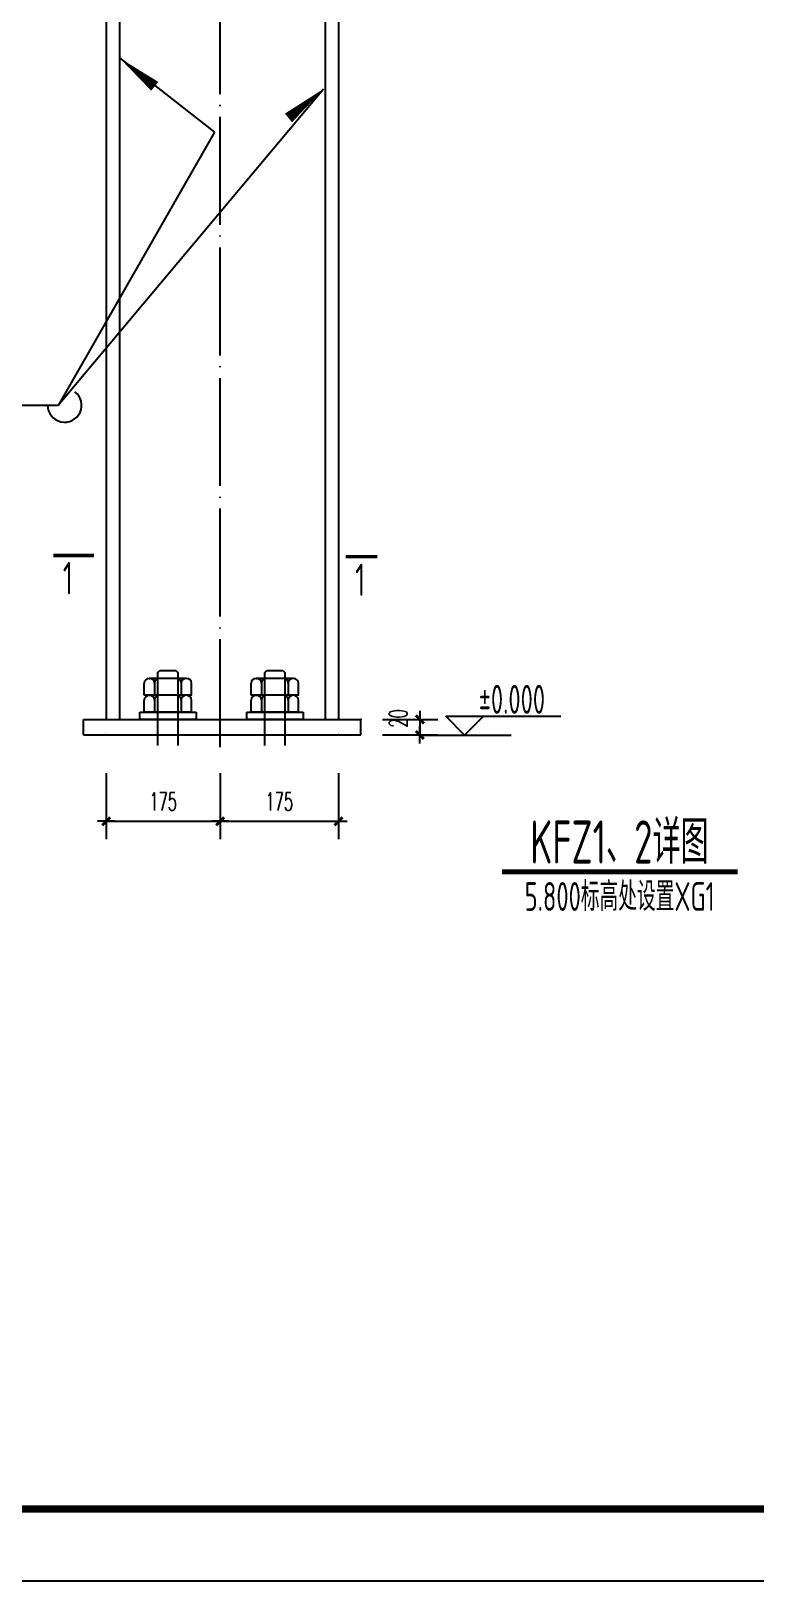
# Model space of a CAD drawing. Extents: x 14207793 to 14719554, y -1675802 to -1228715.
# Drawn here: x 14556190 to 14566250, y -1588998 to -1567457 of the extents above; entities that cross this region are included whole.
import ezdxf

# ---------------------------------------------------------------- set-up
doc = ezdxf.new("R2010")
doc.units = 0
doc.header["$LTSCALE"] = 500
doc.header["$MEASUREMENT"] = 0
doc.linetypes.add('DOTE', pattern=[2.42, 2, -0.2, 0.02, -0.2])
doc.layers.get('0').update_dxf_attribs({"linetype": 'CONTINUOUS'})
doc.layers.get('DEFPOINTS').update_dxf_attribs({"color": 140, "linetype": 'CONTINUOUS'})
for name, color, linetype in [('03', 5, 'CONTINUOUS'), ('06', 9, 'CONTINUOUS'), ('08', 3, 'CONTINUOUS'), ('11', 7, 'CONTINUOUS'), ('14', 2, 'CONTINUOUS'), ('AXIS', 3, 'CONTINUOUS'), ('DIM_SYMB', 3, 'CONTINUOUS'), ('DOTE', 8, 'DOTE'), ('PUB_TITLE', 4, 'CONTINUOUS'), ('水平标注', 2, 'CONTINUOUS')]:
    doc.layers.add(name, color=color, linetype=linetype)
doc.styles.add('DIM_FONT', font='SIMPLEX.shx', dxfattribs={"width": 0.6})
doc.styles.add('TSSD_REIN', font='Tssdeng.shx', dxfattribs={"width": 0.65, "bigfont": 'hztxt.shx'})
doc.dimstyles.new('DIMN$0', dxfattribs={"dimtxt": 250, "dimasz": 0.8, "dimexe": 250, "dimexo": 300, "dimgap": 150, "dimtad": 1, "dimdec": 0, "dimzin": 0, "dimdsep": 46, "dimtxsty": 'DIM_FONT', "dimblk": '_DIMX', "dimcen": 0.09, "dimclrt": 7, "dimadec": 0, "dimazin": 0, "dimtfac": 1, "dimtdec": 0, "dimtix": 1, "dimtmove": 2, "dimatfit": 3, "dimldrblk": '_DIMX', "dimfxl": 0, "dimtolj": 1, "dimtzin": 0, "dimarcsym": 0})

# ---------------------------------------------------------------- blocks, each defined once
blk = doc.blocks.new('_DIMX')
blk.add_line((-150, 0), (150, 0))
at = {"const_width": 50}
blk.add_lwpolyline([(-70, -70), (70, 70)], dxfattribs=at)
blk = doc.blocks.new('*D50')
at = {"layer": 'AXIS', "color": 0, "lineweight": -2}
for p, q in [((14557233, -1577771), (14557233, -1578690)), ((14558819, -1577771), (14558819, -1578690)), ((14557234, -1578440), (14558818, -1578440))]:
    blk.add_line(p, q, dxfattribs=at)
at = {"layer": 'DEFPOINTS', "color": 0}
for p in [(14557233, -1577471), (14558819, -1577471), (14558819, -1578440)]:
    blk.add_point(p, dxfattribs=at)
at = {"layer": 'AXIS', "color": 0, "lineweight": -2, "xscale": 0.8, "yscale": 0.8, "zscale": 0.8, "rotation": 180}
blk.add_blockref('_DIMX', (14557233, -1578440), dxfattribs=at)
at = {"layer": 'AXIS', "color": 0, "lineweight": -2, "xscale": 0.8, "yscale": 0.8, "zscale": 0.8}
blk.add_blockref('_DIMX', (14558819, -1578440), dxfattribs=at)
at = {"layer": 'AXIS', "color": 7, "insert": (14558026, -1578165), "char_height": 250, "attachment_point": 5, "style": 'DIM_FONT'}
blk.add_mtext('\\A1;175', dxfattribs=at)
blk = doc.blocks.new('*D51')
at = {"layer": 'AXIS', "color": 0, "lineweight": -2}
for p, q in [((14558819, -1577771), (14558819, -1578690)), ((14560462, -1577771), (14560462, -1578690)), ((14558819, -1578440), (14560461, -1578440))]:
    blk.add_line(p, q, dxfattribs=at)
at = {"layer": 'DEFPOINTS', "color": 0}
for p in [(14558819, -1577471), (14560462, -1577471), (14560462, -1578440)]:
    blk.add_point(p, dxfattribs=at)
at = {"layer": 'AXIS', "color": 0, "lineweight": -2, "xscale": 0.8, "yscale": 0.8, "zscale": 0.8, "rotation": 180}
blk.add_blockref('_DIMX', (14558819, -1578440), dxfattribs=at)
at = {"layer": 'AXIS', "color": 0, "lineweight": -2, "xscale": 0.8, "yscale": 0.8, "zscale": 0.8}
blk.add_blockref('_DIMX', (14560462, -1578440), dxfattribs=at)
at = {"layer": 'AXIS', "color": 7, "insert": (14559640, -1578165), "char_height": 250, "attachment_point": 5, "style": 'DIM_FONT'}
blk.add_mtext('\\A1;175', dxfattribs=at)
blk = doc.blocks.new('*D52')
at = {"layer": 'AXIS', "color": 0, "lineweight": -2}
for p, q in [((14561074, -1577024), (14561843, -1577024)), ((14561593, -1577023), (14561593, -1577022)), ((14561593, -1577024), (14561593, -1577240)), ((14561074, -1577240), (14561843, -1577240)), ((14561593, -1577241), (14561593, -1577242))]:
    blk.add_line(p, q, dxfattribs=at)
at = {"layer": 'DEFPOINTS', "color": 0}
for p in [(14560774, -1577024), (14560774, -1577240), (14561593, -1577240)]:
    blk.add_point(p, dxfattribs=at)
at = {"layer": 'AXIS', "color": 0, "lineweight": -2, "xscale": 0.8, "yscale": 0.8, "zscale": 0.8}
for p, rotation in [((14561593, -1577024), 270), ((14561593, -1577240), 90)]:
    blk.add_blockref('_DIMX', p, dxfattribs=dict(at, rotation=rotation))
at = {"layer": 'AXIS', "color": 7, "insert": (14561293, -1577010), "char_height": 250, "attachment_point": 5, "rotation": 90, "style": 'DIM_FONT'}
blk.add_mtext('\\A1;20', dxfattribs=at)

msp = doc.modelspace()

# ---------------------------------------------------------------- linework, layer by layer
for p, q in [((14562215.23, -1577241.77), (14561952.88, -1576979.42)), ((14561952.88, -1576979.42), (14563552.16, -1576979.42)), ((14562215.23, -1577241.77), (14562477.59, -1576979.42)), ((14561593.17, -1577241.77), (14562862.45, -1577241.77))]:
    msp.add_line(p, q)
at = {"layer": '03'}
for p, q in [((14557950.78, -1576370.75), (14557978.9, -1576342.63)), ((14557978.9, -1576342.63), (14558203.81, -1576342.63)), ((14558203.81, -1576342.63), (14558231.92, -1576370.75)), ((14559437.3, -1576370.75), (14559465.41, -1576342.63)), ((14559465.41, -1576342.63), (14559690.32, -1576342.63)), ((14559690.32, -1576342.63), (14559718.44, -1576370.75)), ((14557950.78, -1577386.05), (14557950.78, -1576370.75)), ((14558231.92, -1576370.75), (14558231.92, -1577386.05)), ((14559437.3, -1577386.05), (14559437.3, -1576370.75)), ((14559718.44, -1576370.75), (14559718.44, -1577386.05))]:
    msp.add_line(p, q, dxfattribs=at)
at = {"layer": '06'}
for p, q in [((14557763.98, -1576688.84), (14557763.98, -1576519.86)), ((14558352.58, -1576453.71), (14557830.13, -1576453.71)), ((14557830.13, -1576453.71), (14557840.03, -1576453.71)), ((14557906.18, -1576519.86), (14557906.18, -1576688.84)), ((14558276.52, -1576519.86), (14558276.52, -1576688.84)), ((14558352.58, -1576453.71), (14558342.67, -1576453.71)), ((14558418.73, -1576688.84), (14558418.73, -1576519.86)), ((14559250.49, -1576688.84), (14559250.49, -1576519.86)), ((14559316.64, -1576453.71), (14559326.55, -1576453.71)), ((14559839.1, -1576453.71), (14559316.64, -1576453.71)), ((14559392.7, -1576519.86), (14559392.7, -1576688.84)), ((14559763.04, -1576519.86), (14559763.04, -1576688.84)), ((14559839.1, -1576453.71), (14559829.19, -1576453.71)), ((14559905.25, -1576688.84), (14559905.25, -1576519.86)), ((14558426.27, -1576688.84), (14557763.98, -1576688.84)), ((14557763.98, -1576921.51), (14557763.98, -1576754.99)), ((14558352.58, -1576688.84), (14557830.13, -1576688.84)), ((14557830.13, -1576688.84), (14557840.03, -1576688.84)), ((14557906.18, -1576754.99), (14557906.18, -1576921.51)), ((14558276.52, -1576754.99), (14558276.52, -1576921.51)), ((14558352.58, -1576688.84), (14558342.67, -1576688.84)), ((14558418.73, -1576921.51), (14558418.73, -1576754.99)), ((14559912.78, -1576688.84), (14559250.49, -1576688.84)), ((14559250.49, -1576921.51), (14559250.49, -1576754.99)), ((14559316.64, -1576688.84), (14559326.55, -1576688.84)), ((14559839.1, -1576688.84), (14559316.64, -1576688.84)), ((14559392.7, -1576754.99), (14559392.7, -1576921.51)), ((14559763.04, -1576754.99), (14559763.04, -1576921.51)), ((14559839.1, -1576688.84), (14559829.19, -1576688.84)), ((14559905.25, -1576921.51), (14559905.25, -1576754.99)), ((14557701.37, -1576921.51), (14558486.05, -1576921.51)), ((14557701.37, -1577023.53), (14557701.37, -1576921.51)), ((14558426.27, -1576921.51), (14557763.98, -1576921.51)), ((14558486.05, -1576921.51), (14558486.05, -1577023.53)), ((14559187.89, -1577023.53), (14559187.89, -1576921.51)), ((14559187.89, -1576921.51), (14559972.57, -1576921.51)), ((14559912.78, -1576921.51), (14559250.49, -1576921.51)), ((14559972.57, -1576921.51), (14559972.57, -1577023.53)), ((14558486.05, -1577023.53), (14557701.37, -1577023.53)), ((14559972.57, -1577023.53), (14559187.89, -1577023.53))]:
    msp.add_line(p, q, dxfattribs=at)
for centre, start, end in [((14557830.13, -1576519.86), 90, 180), ((14557840.03, -1576519.86), 0, 90), ((14557972.33, -1576519.86), 90, 180), ((14558210.37, -1576519.86), 0, 90), ((14558342.67, -1576519.86), 90, 180), ((14558352.58, -1576519.86), 0, 90), ((14559316.64, -1576519.86), 90, 180), ((14559326.55, -1576519.86), 0, 90), ((14559458.85, -1576519.86), 90, 180), ((14559696.89, -1576519.86), 0, 90), ((14559829.19, -1576519.86), 90, 180), ((14559839.1, -1576519.86), 0, 90), ((14557830.13, -1576754.99), 90, 180), ((14557840.03, -1576754.99), 0, 90), ((14557972.33, -1576754.99), 90, 180), ((14558210.37, -1576754.99), 0, 90), ((14558342.67, -1576754.99), 90, 180), ((14558352.58, -1576754.99), 0, 90), ((14559316.64, -1576754.99), 90, 180), ((14559326.55, -1576754.99), 0, 90), ((14559458.85, -1576754.99), 90, 180), ((14559696.89, -1576754.99), 0, 90), ((14559829.19, -1576754.99), 90, 180), ((14559839.1, -1576754.99), 0, 90)]:
    msp.add_arc(centre, 66.15, start, end, dxfattribs=at)
at = {"layer": '08', "color": 30}
for p, q in [((14557419.1, -1557740), (14557419.1, -1577023.53)), ((14560275.32, -1557740), (14560275.32, -1577023.53)), ((14557232.85, -1557901.65), (14557232.85, -1577023.53)), ((14560461.57, -1557901.65), (14560461.57, -1577023.53)), ((14556920.28, -1577240.17), (14556920.28, -1577023.53)), ((14556920.28, -1577023.53), (14560774.13, -1577023.53)), ((14560774.13, -1577240.17), (14560774.13, -1577023.53)), ((14556920.28, -1577240.17), (14560774.13, -1577240.17))]:
    msp.add_line(p, q, dxfattribs=at)
at = {"layer": '08'}
for p, q in [((14557418.69, -1567830.76), (14558740.52, -1568861.36)), ((14560252.28, -1568263.59), (14556569.15, -1572660.66)), ((14558740.52, -1568861.36), (14556569.15, -1572660.66)), ((14556569.15, -1572660.66), (14554397.66, -1572660.66))]:
    msp.add_line(p, q, dxfattribs=at)
for points in [[(14557418.69, -1567830.76, 0, 157.5, 0), (14557909.52, -1568225.46, 157.5, 157.5, 0)], [(14560252.28, -1568263.59, 0, 157.5, 0), (14559767.22, -1568665.37, 157.5, 157.5, 0)]]:
    msp.add_lwpolyline(points, format="xyseb", dxfattribs=at)
msp.add_arc((14556656.83, -1572657.2), 236.25, 180, 52.66738, dxfattribs=at)
at = {"layer": '08', "color": 30}
for p in [(14560774.13, -1577023.53), (14557232.85, -1577240.17), (14560461.57, -1577240.17)]:
    msp.add_point(p, dxfattribs=at)
at = {"layer": '14', "const_width": 50}
for points in [[(14557067.26, -1574745.34), (14556499.1, -1574745.34)], [(14561001.6, -1574761.98), (14560561.1, -1574761.98)]]:
    msp.add_lwpolyline(points, dxfattribs=at)
at = {"layer": 'DEFPOINTS', "color": 0, "linetype": 'ByBlock'}
for p in [(14558022.52, -1577482.88), (14559509.04, -1577482.88)]:
    msp.add_point(p, dxfattribs=at)
at = {"layer": 'DIM_SYMB', "const_width": 70}
msp.add_lwpolyline([(14562732.75, -1579142.64), (14566010.56, -1579142.64)], dxfattribs=at)
at = {"layer": 'DOTE', "linetype": 'DOTE', "ltscale": 1.5}
msp.add_line((14558820.16, -1577409.63), (14558820.16, -1557185), dxfattribs=at)
at = {"layer": 'PUB_TITLE'}
msp.add_lwpolyline([(14520842.5, -1588997.5), (14580242.5, -1588997.5), (14580242.5, -1546997.5), (14520842.5, -1546997.5)], close=True, dxfattribs=at)
at = {"layer": 'PUB_TITLE', "const_width": 100}
msp.add_lwpolyline([(14523342.5, -1587997.5), (14579242.5, -1587997.5), (14579242.5, -1547997.5), (14523342.5, -1547997.5)], close=True, dxfattribs=at)

# ---------------------------------------------------------------- texts
at = {"style": 'TSSD_REIN', "width": 0.65}
msp.add_text('±0.000', height=400, dxfattribs=at).set_placement((14562411.53, -1576945.29))
at = {"layer": '08', "color": 7, "style": 'TSSD_REIN', "width": 0.65}
msp.add_text('5.800标高处设置XG1', height=400, dxfattribs=at).set_placement((14563049.56, -1579684.9))
at = {"layer": '11', "color": 7, "linetype": 'Continuous', "style": 'TSSD_REIN', "width": 0.65}
for p in [(14556632.31, -1575286.06), (14560694.82, -1575308.8)]:
    msp.add_text('1', height=450, dxfattribs=at).set_placement(p)
at = {"layer": '水平标注', "style": 'TSSD_REIN', "width": 0.65}
msp.add_text('KFZ1、2详图', height=600, dxfattribs=at).set_placement((14563126.56, -1579027.47))

# ---------------------------------------------------------------- dimensions: what is measured, and where the dimension line sits
at = {"layer": 'AXIS'}
dim = msp.add_linear_dim(base=(14561593.17, -1577240.17), p1=(14560774.13, -1577023.53), p2=(14560774.13, -1577240.17), angle=90, text='20', dimstyle='DIMN$0', dxfattribs=at)
dim.commit()
dim.dimension.update_dxf_attribs({"geometry": '*D52', "text_midpoint": (14561293.17, -1577010), "dimtype": 160})
for base, p1, p2, picture, middle in [((14558818.55, -1578440), (14557232.85, -1577470.66), (14558818.55, -1577470.66), '*D50', (14558025.7, -1578165)), ((14560461.57, -1578440), (14558818.55, -1577470.66), (14560461.57, -1577470.66), '*D51', (14559640.06, -1578165))]:
    dim = msp.add_linear_dim(base=base, p1=p1, p2=p2, text='175', dimstyle='DIMN$0', dxfattribs=at)
    dim.commit()
    dim.dimension.update_dxf_attribs({"geometry": picture, "text_midpoint": middle})

doc.saveas('drawing.dxf')
